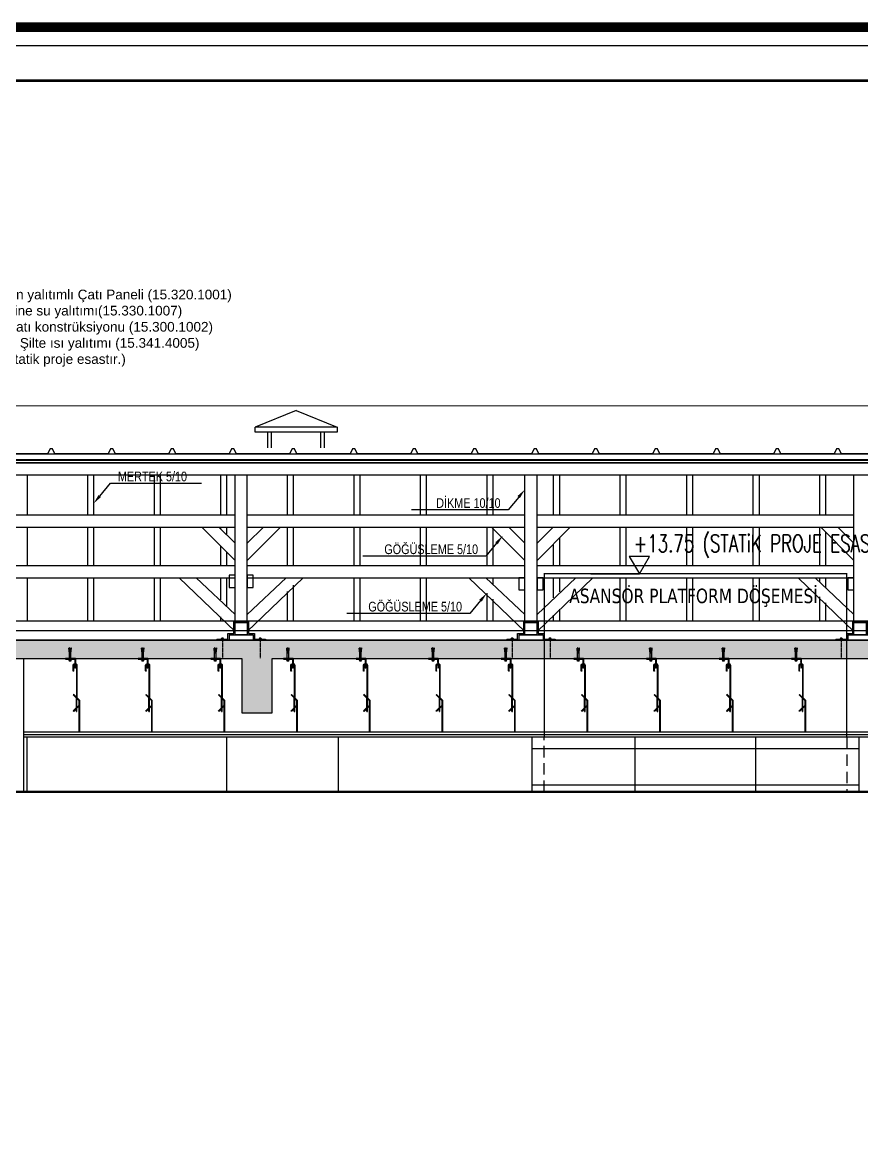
# Model space of a CAD drawing. Header units: inches. Extents: x 21 to 32698, y 13 to 3712.
# Drawn here: x 22314 to 23007, y 2782 to 3711 of the extents above; entities that cross this region are included whole.
import ezdxf
from ezdxf import colors
from ezdxf.entities.mleader import LeaderData, LeaderLine
from ezdxf.math import Vec2, Vec3

# ---------------------------------------------------------------- set-up
doc = ezdxf.new("R2010")
doc.units = ezdxf.units.IN
doc.header["$MEASUREMENT"] = 0
for name, pattern in [('Centre', [3.175, 0.635, -0.47625, 1.5875, -0.47625]), ('CIZGI', [0.4, 0.25, -0.15]), ('DOT', [6.35, 0, -6.35]), ('HIDDEN', [9.525, 6.35, -3.175]), ('IMPORT-HIDDEN2', [47.625, 31.75, -15.875])]:
    doc.linetypes.add(name, pattern=pattern)
for name, color, linetype, lineweight in [('Z_MİM_$AUDIT_BAD_LAYER1', 8, 'Continuous', 25), ('Z_MİM_-KM-CEILING', 8, 'Continuous', 25), ('Z_MİM_-KM-DETL-TEXT', 8, 'Continuous', 25), ('Z_MİM_-KM-FLOR-LEVL-1', 8, 'Continuous', 25), ('Z_MİM_-KM-FLOR-LEVL-2', 8, 'Centre', 25), ('Z_MİM_-KM-Gor-05', 8, 'Continuous', 25), ('Z_MİM_-KM-Gor-09', 8, 'Continuous', 25), ('Z_MİM_-KM-Gor-15', 8, 'Continuous', 25), ('Z_MİM_-KM-Gor-30', 8, 'Continuous', 25), ('Z_MİM_-KM-IRON-05', 8, 'Continuous', 25), ('Z_MİM_-KM-IRON-09', 8, 'Continuous', 25), ('Z_MİM_-KM-IZO-THERMAL', 8, 'Continuous', 25), ('Z_MİM_-KM-IZO-THERMAL-GLASSWOOL', 8, 'BATTING', 25), ('Z_MİM_-KM-IZO-WATER', 8, 'HIDDEN', 25), ('Z_MİM_-KM-OSB', 8, 'Continuous', 25), ('Z_MİM_-KM-Pafta', 8, 'Continuous', 25), ('Z_MİM_-KM-PATTERN-STRC', 8, 'Continuous', 25), ('Z_MİM_-KM-RAY-1', 8, 'IMPORT-HIDDEN2', 25), ('Z_MİM_-KM-ROOF-15', 8, 'Continuous', 25), ('Z_MİM_-KM-ROOF-AŞIK', 8, 'Continuous', 25), ('Z_MİM_-KM-ROOF-DİKME', 8, 'Continuous', 25), ('Z_MİM_-KM-ROOF-GÖĞÜSLEME', 8, 'Continuous', 25), ('Z_MİM_-KM-ROOF-MAHYA AŞIĞI', 8, 'Continuous', 25), ('Z_MİM_-KM-ROOF-MERTEK', 8, 'Continuous', 25), ('Z_MİM_-KM-ROOF-RAY', 8, 'DOT', 25), ('Z_MİM_-KM-STRC-CONCRETE', 8, 'Continuous', 25), ('Z_MİM_-KM-TEXT', 8, 'Continuous', 25), ('Z_MİM_-KM-WALL', 8, 'Continuous', 25), ('Z_MİM_-KM-WALL-IZO-WATER', 8, 'HIDDEN', 25), ('Z_MİM_-KM-WALL-PLASTER', 8, 'Continuous', 25), ('Z_MİM_-KM-WOOD-15', 8, 'Continuous', 25), ('Z_MİM_00', 8, 'Continuous', 25), ('Z_MİM_40-40-kt-kst', 8, 'Continuous', 25), ('Z_MİM__BM_Pafta', 8, 'Continuous', 25), ('Z_MİM_GOR', 8, 'Continuous', 25), ('Z_MİM_TARAMA', 8, 'Continuous', 25)]:
    doc.layers.add(name, color=color, linetype=linetype, lineweight=lineweight)
doc.styles.add('Arial Narrow', font='ARIALN.TTF', dxfattribs={"height": 8})
doc.styles.add('mahal', font='tahoma.ttf')
doc.styles.add('mahal listesi', font='micross.ttf', dxfattribs={"width": 0.8, "height": 20})
doc.styles.add('STYLE1', font='arial.ttf', dxfattribs={"height": 1})
doc.styles.add('TEXT 1 romans', font='romans.shx', dxfattribs={"width": 0.7})
doc.linetypes.add('BATTING', pattern='A,0.00254,-2.54,[134,ltypeshp.shx,S=2.54,R=0,X=-2.54,Y=0],-5.08,[134,ltypeshp.shx,S=2.54,R=180,X=2.54,Y=0],-2.54', length=10.16254)

# ---------------------------------------------------------------- blocks, each defined once
blk = doc.blocks.new('*U10')
at = {"layer": 'Z_MİM_-KM-Pafta', "ltscale": 0.5, "const_width": 8}
blk.add_lwpolyline([(15, 3690), (6335, 3690), (6335, 0), (15, 0)], close=True, dxfattribs=at)
at = {"layer": 'Z_MİM_-KM-Pafta', "ltscale": 0.5}
blk.add_lwpolyline([(203.73, 3675), (6265, 3675, -0.414214), (6320, 3620), (6320, 70, -0.414214), (6265, 15), (85, 15, -0.414214), (30, 70), (30, 3499.6)], format="xyb", dxfattribs=at)
at = {"color": 7, "style": 'STYLE1'}
blk.add_attdef('00', (6133.03, 90.15), '', height=80.47, dxfattribs=at)
at = {"layer": 'Z_MİM_-KM-Pafta', "color": 7, "style": 'STYLE1'}
for tag, p, height in [('PAFTA_ADI', (5775.83, 251.03), 33), ('REVIZYON', (5855.91, 178.55), 12.87), ('OLCEK', (5855.91, 76.03), 12.87)]:
    blk.add_attdef(tag, p, '', height=height, dxfattribs=at)
blk = doc.blocks.new('*U11')
at = {"layer": 'Z_MİM_$AUDIT_BAD_LAYER1', "linetype": 'Continuous', "ltscale": 6}
h = blk.add_hatch(dxfattribs=at)
h.set_pattern_fill('ANSI32', color=256, scale=0.04, angle=90, style=0)
h.set_pattern_definition([(135, (-712958.51896, 773143.01754), (-0.26940768363, -0.26940768363), []), (135, (-712958.51896, 773143.19715), (-0.26940768363, -0.26940768363), [])])
h.paths.add_polyline_path([(3.37, -28.5), (3.87, -28.5), (3.87, -25.7), (11.37, -25.7), (11.37, -25.2), (3.37, -25.2)])
h.paths.add_polyline_path([(3.87, -30.4), (3.37, -30.4), (3.37, -33.2), (3.87, -33.2)])
at = {"layer": 'Z_MİM_40-40-kt-kst', "ltscale": 2}
for p, q in [((3.37, -25.2), (3.37, -29.12)), ((3.37, -25.2), (11.37, -25.2)), ((3.87, -25.7, 0), (3.87, -29.12, 0)), ((11.37, -25.7), (3.87, -25.7, 0)), ((11.37, -25.2), (11.37, -25.7)), ((3.37, -28.5), (3.87, -28.5, 0))]:
    blk.add_line(p, q, dxfattribs=at)
at = {"layer": 'Z_MİM_GOR', "ltscale": 50}
for p, q in [((2, -30.83, 0), (2, -57.6, 0)), ((2.5, -30.83, 0), (2.5, -57.1, 0)), ((3.37, -29.83), (3.37, -33.2)), ((3.37, -30.4), (3.87, -30.4, 0)), ((3.37, -33.2), (3.87, -33.2, 0)), ((3.87, -29.83, 0), (3.87, -33.2, 0)), ((4.75, -35.43, 0), (4.75, -30.83, 0)), ((4.95, -35.63, 0), (5.05, -35.63, 0)), ((5.25, -35.43, 0), (5.25, -30.83, 0)), ((-0.25, -59.85, 0), (4.75, -54.85, 0)), ((0.25, -60.06, 0), (5.1, -55.21, 0)), ((4.75, -54.85, 0), (5.1, -55.21, 0)), ((-0.25, -86.2, 0), (-0.25, -59.85, 0)), ((0.25, -86.2, 0), (0.25, -60.06, 0)), ((0.25, -63.74, 0), (5.1, -68.59, 0)), ((0.25, -64.44, 0), (4.75, -68.94, 0)), ((2, -65.49, 0), (2, -58.31, 0)), ((2.5, -65.99, 0), (2.5, -57.81, 0)), ((2, -68.94, 0), (2, -66.19, 0)), ((2.5, -68.94, 0), (2, -68.94, 0)), ((2.5, -68.94, 0), (2.5, -66.69, 0)), ((4.75, -68.94, 0), (5.1, -68.59, 0))]:
    blk.add_line(p, q, dxfattribs=at)
for centre, radius, start, end in [((3.62, -30.83, 0), 1.62, 82.24097, 180), ((3.63, -30.83, 0), 1.13, 77.60639, 179.86574), ((3.62, -30.83, 0), 1.62, 0, 82.24097), ((3.62, -30.83, 0), 1.12, 0, 78.74817), ((4.95, -35.43, 0), 0.2, 180, 270), ((5.05, -35.43, 0), 0.2, 270, 0)]:
    blk.add_arc(centre, radius, start, end, dxfattribs=at)
at = {"layer": 'Z_MİM_TARAMA'}
for p, q in [((7.22, -16.51), (6.55, -16.58)), ((7.02, -20.74), (6.55, -16.58)), ((7.2, -18.3), (8.06, -18.23)), ((7.38, -17.95), (7.22, -16.51)), ((7.22, -18.09), (7.99, -18.04)), ((7.34, -18.49), (7.97, -18.44)), ((7.37, -17.88), (7.88, -17.85)), ((7.6, -19.94), (7.44, -18.52)), ((7.64, -19.94), (7.8, -18.52)), ((7.87, -17.95), (8.03, -16.51)), ((8.03, -16.51), (8.69, -16.58)), ((8.22, -20.74), (8.69, -16.58)), ((6.62, -26.5), (6.62, -25.7)), ((6.62, -25.7), (8.62, -25.7)), ((6.62, -26.5), (8.62, -26.5)), ((6.86, -26.5), (6.86, -25.7)), ((6.95, -26.62), (8.37, -26.52)), ((6.95, -26.82), (8.37, -26.72)), ((6.95, -27.02), (8.37, -26.92)), ((6.95, -27.22), (8.37, -27.12)), ((6.95, -27.42), (8.37, -27.32)), ((7.02, -25.7), (7.02, -20.74)), ((7.02, -27.47), (7.02, -26.5)), ((7.02, -27.47), (8.22, -27.47)), ((7.22, -20.3), (8.01, -20.25)), ((7.26, -20.5), (8.01, -20.45)), ((7.3, -20.1), (7.9, -20.05)), ((7.43, -20.69), (7.87, -20.66)), ((7.46, -18.68), (7.79, -18.65)), ((7.48, -18.87), (7.77, -18.85)), ((7.51, -19.07), (7.74, -19.06)), ((7.53, -19.27), (7.72, -19.26)), ((7.55, -19.47), (7.7, -19.46)), ((7.57, -19.67), (7.67, -19.66)), ((7.59, -19.87), (7.65, -19.86)), ((7.62, -26.5), (7.62, -25.7)), ((8.22, -25.7), (8.22, -20.74)), ((8.22, -27.47), (8.22, -26.5)), ((8.38, -26.5), (8.38, -25.7)), ((8.62, -26.5), (8.62, -25.7))]:
    blk.add_line(p, q, dxfattribs=at)
for centre, radius, start, end in [((7.49, -18.23), 0.3, 111.73309, 261.13394), ((7.76, -18.23), 0.3, 278.86606, 68.26691), ((7.62, -20.34), 0.4, 92.80664, 87.19336)]:
    blk.add_arc(centre, radius, start, end, dxfattribs=at)
blk = doc.blocks.new('*U15')
blk.add_lwpolyline([(-70.53, 0), (-30.53, 0), (-22.22, 14.4), (-38.85, 14.4), (-30.53, 0)])
at = {"color": 7, "style": 'TEXT 1 romans', "width": 0.7}
blk.add_attdef('+0.00', (-35.2, 17.9), '', height=14.4, dxfattribs=at)
blk = doc.blocks.new('DWEW')
at = {"layer": 'Z_MİM_-KM-IRON-09'}
for p, q in [((5884.37, -1773.09), (5893.37, -1773.09)), ((5884.37, -1773.09), (5884.37, -1774.09)), ((5887.86, -1772.76), (5889.87, -1772.76)), ((5887.86, -1772.76), (5887.86, -1773.09)), ((5889.87, -1772.76), (5889.87, -1773.09)), ((5915.37, -1773.09), (5924.37, -1773.09)), ((5919.12, -1772.76), (5921.13, -1772.76)), ((5919.12, -1772.76), (5919.12, -1773.09)), ((5921.13, -1772.76), (5921.13, -1773.09)), ((5924.37, -1773.09), (5924.37, -1774.09))]:
    blk.add_line(p, q, dxfattribs=at)
at = {"layer": 'Z_MİM_-KM-IRON-09', "linetype": 'CIZGI'}
for p, q in [((5888.87, -1773.09), (5888.87, -1789.09)), ((5920.12, -1773.09), (5920.12, -1789.09))]:
    blk.add_line(p, q, dxfattribs=at)
at = {"layer": 'Z_MİM_-KM-IRON-09'}
blk.add_lwpolyline([(5893.37, -1773.09), (5893.37, -1768.46), (5898.37, -1768.46), (5898.37, -1758.46), (5910.37, -1758.46), (5910.37, -1768.46), (5915.37, -1768.46), (5915.37, -1773.09)], dxfattribs=at)
for centre in [(5888.87, -1773.43), (5920.12, -1773.43)]:
    blk.add_arc(centre, 1.21, 33.59702, 146.40298, dxfattribs=at)
blk = doc.blocks.new('sdewe')
at = {"layer": 'Z_MİM_-KM-ROOF-AŞIK'}
blk.add_lwpolyline([(111607.99, -7528.56), (111617.99, -7528.56), (111617.99, -7518.56), (111607.99, -7518.56)], close=True, dxfattribs=at)
at = {"layer": 'Z_MİM_-KM-ROOF-MERTEK'}
for p, q in [((111622.99, -7528.56), (111602.99, -7528.56)), ((111602.99, -7528.56), (111602.99, -7533.19)), ((111622.99, -7528.56), (111622.99, -7533.19))]:
    blk.add_line(p, q, dxfattribs=at)
at = {"layer": 'Z_MİM_-KM-IRON-09', "xscale": -1}
blk.add_blockref('DWEW', (117517.36, -5759.1), dxfattribs=at)
blk = doc.blocks.new('EĞİMLİ ÇATI')
at = {"layer": 'Z_MİM_-KM-TEXT'}
blk.add_line((0, -164.9), (0, 0), dxfattribs=at)
at = {"layer": 'Z_MİM_-KM-TEXT', "color": 7, "char_height": 20, "attachment_point": 1, "style": 'mahal listesi'}
for s, insert, width in [('\\A1;{\\W1;EĞİMLİ ÇATI}', (-119.4, 0, 0), 112.666), ('\\A1;\\pxi-2,l3,t4;{\\W1;-^I50 mm Poliüretan yalıtımlı Çatı Paneli (\\A0;15.320.1001\\A1;)\\P-^IAhşap Çatı üzerine su yalıtımı(15.330.1007)\\P-^IAhşap oturtma çatı\\A0; konstrüksiyonu (15.300.1002)\\P-^I16 cm Camyünü Şilte ısı yalıtımı (15.341.4005)\\P-^IB.A. Döşeme (Statik proje esastır.)}', (0, 0), 1262.028)]:
    blk.add_mtext(s, dxfattribs=dict(at, insert=insert, width=width))
blk = doc.blocks.new('*U35')
at = {"layer": 'Z_MİM_-KM-DETL-TEXT', "color": 7}
ml = blk.add_multileader_mtext('Standard', dxfattribs=at)
ml.set_content('\\A1;{\\fMicrosoft Sans Serif|b0|i0|c162|p34;\\W0.8;MERTEK 5/10}', color=7, style='Arial Narrow')
ml.set_leader_properties()
ml.build(insert=Vec2(0, 0))
ml.multileader.update_dxf_attribs({"text_left_attachment_type": 6, "text_right_attachment_type": 6, "dogleg_length": 5, "arrow_head_size": 8})
ctx = ml.context
ctx.base_point, ctx.char_height, ctx.arrow_head_size, ctx.landing_gap_size, ctx.plane_origin = Vec3(19.23, 16.72), 8, 8, 2.11, Vec3(165.67, -32.45)
ctx.left_attachment, ctx.right_attachment, ctx.text_align_type = 6, 6, 2
notes = []
notes.append((ctx, [(0, (1, 1, 0), (13.95, 16.72), (1, 0), 5.28, [(0, [(0, 0)], 0, [])])]))
ctx.mtext.insert, ctx.mtext.width, ctx.mtext.alignment, ctx.mtext.line_spacing_factor, ctx.mtext.flow_direction = Vec3(77.25, 26.32), 112.0517, 3, 2, 5
for ctx, leaders in notes:
    for number, flags, end, landing, length, lines in leaders:
        leader = LeaderData()
        leader.index, (leader.has_last_leader_line, leader.has_dogleg_vector, leader.attachment_direction) = number, flags
        leader.last_leader_point, leader.dogleg_vector, leader.dogleg_length = Vec3(end), Vec3(landing), length
        for number, points, colour, breaks in lines:
            line = LeaderLine()
            line.index, line.vertices, line.color, line.breaks = number, Vec3.list(points), colors.encode_raw_color(colour), breaks
            leader.lines.append(line)
        ctx.leaders.append(leader)
blk = doc.blocks.new('*U37')
at = {"layer": 'Z_MİM_-KM-DETL-TEXT', "color": 7}
ml = blk.add_multileader_mtext('Standard', dxfattribs=at)
ml.set_content('\\A1;{\\fMicrosoft Sans Serif|b0|i0|c162|p34;\\W0.8;GÖĞÜSLEME 5/10}', color=7, style='Arial Narrow')
ml.set_leader_properties()
ml.build(insert=Vec2(0, 0))
ml.multileader.update_dxf_attribs({"text_left_attachment_type": 6, "text_right_attachment_type": 6, "dogleg_length": 5, "arrow_head_size": 8})
ctx = ml.context
ctx.base_point, ctx.char_height, ctx.arrow_head_size, ctx.landing_gap_size, ctx.plane_origin = Vec3(-100.04, -16.72), 8, 8, 2.11, Vec3(-165.67, 32.45)
ctx.left_attachment, ctx.right_attachment = 6, 6
notes = []
notes.append((ctx, [(0, (1, 1, 0), (-13.95, -16.72), (-1, 0), 5.28, [(0, [(0, 0)], 0, [])])]))
ctx.mtext.insert, ctx.mtext.width, ctx.mtext.line_spacing_factor, ctx.mtext.flow_direction = Vec3(-97.92, -7.12), 112.0517, 2, 5
for ctx, leaders in notes:
    for number, flags, end, landing, length, lines in leaders:
        leader = LeaderData()
        leader.index, (leader.has_last_leader_line, leader.has_dogleg_vector, leader.attachment_direction) = number, flags
        leader.last_leader_point, leader.dogleg_vector, leader.dogleg_length = Vec3(end), Vec3(landing), length
        for number, points, colour, breaks in lines:
            line = LeaderLine()
            line.index, line.vertices, line.color, line.breaks = number, Vec3.list(points), colors.encode_raw_color(colour), breaks
            leader.lines.append(line)
        ctx.leaders.append(leader)
blk = doc.blocks.new('*U39')
at = {"layer": 'Z_MİM_-KM-DETL-TEXT', "color": 7}
ml = blk.add_multileader_mtext('Standard', dxfattribs=at)
ml.set_content('\\A1;{\\fMicrosoft Sans Serif|b0|i0|c162|p34;\\W0.8;DİKME 10/10}', color=7, style='Arial Narrow')
ml.set_leader_properties()
ml.build(insert=Vec2(0, 0))
ml.multileader.update_dxf_attribs({"text_left_attachment_type": 6, "text_right_attachment_type": 6, "dogleg_length": 5, "arrow_head_size": 8})
ctx = ml.context
ctx.base_point, ctx.char_height, ctx.arrow_head_size, ctx.landing_gap_size, ctx.plane_origin = Vec3(-75.4, -16.72), 8, 8, 2.11, Vec3(-165.67, 32.45)
ctx.left_attachment, ctx.right_attachment = 6, 6
notes = []
notes.append((ctx, [(0, (1, 1, 0), (-13.95, -16.72), (-1, 0), 5.28, [(0, [(0, 0)], 0, [])])]))
ctx.mtext.insert, ctx.mtext.width, ctx.mtext.line_spacing_factor, ctx.mtext.flow_direction = Vec3(-73.28, -7.12), 112.0517, 2, 5
for ctx, leaders in notes:
    for number, flags, end, landing, length, lines in leaders:
        leader = LeaderData()
        leader.index, (leader.has_last_leader_line, leader.has_dogleg_vector, leader.attachment_direction) = number, flags
        leader.last_leader_point, leader.dogleg_vector, leader.dogleg_length = Vec3(end), Vec3(landing), length
        for number, points, colour, breaks in lines:
            line = LeaderLine()
            line.index, line.vertices, line.color, line.breaks = number, Vec3.list(points), colors.encode_raw_color(colour), breaks
            leader.lines.append(line)
        ctx.leaders.append(leader)
blk = doc.blocks.new('-KM_Çatı B Kesiti1')
blk.add_line((0, 0), (3930, 0))
at = {"layer": 'Z_MİM_-KM-Gor-05'}
for p, q in [((1689.96, 190.01, 0), (1655.96, 176.26, 0)), ((1689.96, 190.01, 0), (1723.96, 176.26, 0)), ((1723.96, 176.26, 0), (1655.96, 176.26, 0)), ((1655.96, 172, 0), (1655.96, 176.26, 0)), ((1723.96, 172, 0), (1655.96, 172, 0)), ((1666.61, 159, 0), (1666.61, 172, 0)), ((1669.61, 159, 0), (1669.61, 172, 0)), ((1710.31, 159, 0), (1710.31, 172, 0)), ((1713.31, 159, 0), (1713.31, 172, 0)), ((1723.96, 176.26, 0), (1723.96, 172, 0)), ((1467.5, 136.76), (1467.5, 103.6)), ((1517.5, 136.76), (1517.5, 103.6)), ((1522.5, 136.76), (1522.5, 103.6)), ((1572.5, 136.76), (1572.5, 103.6)), ((1577.5, 136.76), (1577.5, 103.6)), ((1627.5, 136.76), (1627.5, 103.6)), ((1632.5, 136.76), (1632.5, 103.6)), ((1682.5, 136.76), (1682.5, 103.6)), ((1687.5, 136.76), (1687.5, 103.6)), ((1737.5, 136.76), (1737.5, 103.6)), ((1742.5, 136.76), (1742.5, 103.6)), ((1792.5, 136.76), (1792.5, 103.6)), ((1797.5, 136.76), (1797.5, 103.6)), ((1847.5, 136.76), (1847.5, 103.6)), ((1852.5, 136.76), (1852.5, 103.6)), ((1902.5, 136.76), (1902.5, 103.6)), ((1907.5, 136.76), (1907.5, 103.6)), ((1957.5, 136.76), (1957.5, 103.6)), ((1962.5, 136.76), (1962.5, 103.6)), ((2012.5, 136.76), (2012.5, 103.6)), ((2017.5, 136.76), (2017.5, 103.6)), ((2067.5, 136.76), (2067.5, 103.6)), ((2072.5, 136.76), (2072.5, 103.6)), ((2122.5, 136.76), (2122.5, 103.6)), ((2127.5, 136.76), (2127.5, 103.6)), ((1467.5, 93.6), (1467.5, 61.76)), ((1517.5, 93.6), (1517.5, 61.76)), ((1522.5, 93.6), (1522.5, 61.76)), ((1572.5, 93.6), (1572.5, 61.76)), ((1577.5, 93.6), (1577.5, 61.76)), ((1627.5, 93.6), (1627.5, 92.24)), ((1632.5, 93.6), (1632.5, 87.22)), ((1682.5, 93.6), (1682.5, 61.76)), ((1687.5, 93.6), (1687.5, 61.76)), ((1737.5, 93.6), (1737.5, 61.76)), ((1742.5, 93.6), (1742.5, 61.76)), ((1792.5, 93.6), (1792.5, 61.76)), ((1797.5, 93.6), (1797.5, 61.76)), ((1847.5, 93.6), (1847.5, 61.76)), ((1957.5, 93.6), (1957.5, 61.76)), ((1962.5, 93.6), (1962.5, 61.76)), ((2012.5, 93.6), (2012.5, 61.76)), ((2017.5, 93.6), (2017.5, 61.76)), ((2067.5, 93.6), (2067.5, 61.76)), ((2072.5, 93.6), (2072.5, 61.76)), ((2122.5, 93.6), (2122.5, 61.76)), ((1852.5, 92.63), (1852.5, 61.76)), ((1907.5, 84.58), (1907.5, 61.76)), ((2127.5, 89.61), (2127.5, 61.76)), ((1627.5, 78.06), (1627.5, 61.76)), ((1902.5, 79.56), (1902.5, 61.76)), ((1632.5, 73.04), (1632.5, 61.76)), ((1467.5, 51.76), (1467.5, 16)), ((1517.5, 51.76), (1517.5, 16)), ((1522.5, 51.76), (1522.5, 16)), ((1572.5, 51.76), (1572.5, 16)), ((1577.5, 51.76), (1577.5, 16)), ((1627.5, 51.76), (1627.5, 33.52)), ((1632.5, 51.76), (1632.5, 28.5)), ((1737.5, 51.76), (1737.5, 16)), ((1742.5, 51.76), (1742.5, 16)), ((1792.5, 51.76), (1792.5, 16)), ((1797.5, 51.76), (1797.5, 16)), ((1847.5, 51.76), (1847.5, 51.11)), ((1852.5, 51.76), (1852.5, 46.09)), ((1902.5, 51.76), (1902.5, 35.01)), ((1907.5, 51.76), (1907.5, 40.03)), ((1957.5, 51.76), (1957.5, 16)), ((1962.5, 51.76), (1962.5, 16)), ((2012.5, 51.76), (2012.5, 16)), ((2017.5, 51.76), (2017.5, 16)), ((2067.5, 51.76), (2067.5, 16)), ((2072.5, 51.76), (2072.5, 16)), ((2122.5, 51.76), (2122.5, 48.09)), ((2127.5, 51.76), (2127.5, 43.07)), ((1682.5, 40.43), (1682.5, 16)), ((1687.5, 45.45), (1687.5, 16)), ((1847.5, 38.93), (1847.5, 16)), ((1852.5, 33.91), (1852.5, 16)), ((2122.5, 35.92), (2122.5, 16)), ((2127.5, 30.9), (2127.5, 16)), ((1627.5, 19.35), (1627.5, 16)), ((1902.5, 20.84), (1902.5, 16)), ((1907.5, 25.86), (1907.5, 16))]:
    blk.add_line(p, q, dxfattribs=at)
at = {"layer": 'Z_MİM_-KM-Gor-09'}
for p, q in [((1409.5, 103.6), (1639.5, 103.6)), ((1649.5, 103.6), (1879.01, 103.6)), ((1889.01, 103.6), (2151, 103.6)), ((1409.5, 93.6), (1639.5, 93.6)), ((1649.5, 93.6), (1879.01, 93.6)), ((1889.01, 93.6), (2151, 93.6)), ((1409.5, 61.76), (1639.5, 61.76)), ((1649.5, 61.76), (1879.01, 61.76)), ((1889.01, 61.76), (2151, 61.76)), ((1409.5, 51.76), (1639.5, 51.76)), ((1649.5, 51.76), (1879.01, 51.76)), ((1889.01, 51.76), (2151, 51.76))]:
    blk.add_line(p, q, dxfattribs=at)
at = {"layer": 'Z_MİM_-KM-IZO-THERMAL', "ltscale": 1.5}
blk.add_line((53.2, 16), (3877.2, 16), dxfattribs=at)
at = {"layer": 'Z_MİM_-KM-IZO-THERMAL-GLASSWOOL', "ltscale": 0.7}
blk.add_line((53.2, 8), (3877.2, 8), dxfattribs=at)
at = {"layer": 'Z_MİM_-KM-IZO-WATER', "linetype": 'ByBlock'}
for points in [[(3859.8, 35.21), (3849.94, 37.18), (3846.19, 37.26), (3286.67, 149.16), (934.61, 149.16), (733.21, 109.1), (442.22, 109.1), (83.8, 37.47), (80.86, 37.34), (71, 35.37)], [(3859.74, 34.91), (3849.9, 36.87), (3846.16, 36.95), (3286.64, 148.86), (934.64, 148.86), (733.24, 108.79), (442.25, 108.79), (83.84, 37.17), (80.9, 37.03), (71.06, 35.07)], [(3859.68, 34.61), (3849.87, 36.57), (3846.13, 36.65), (3286.61, 148.56), (934.67, 148.56), (733.27, 108.49), (442.28, 108.49), (83.88, 36.86), (80.93, 36.73), (71.12, 34.77)]]:
    blk.add_lwpolyline(points, dxfattribs=at)
at = {"layer": 'Z_MİM_-KM-OSB'}
blk.add_lwpolyline([(934.67, 148.56), (733.27, 108.49), (442.28, 108.49), (62.73, 32.58), (63.09, 30.81), (442.46, 106.69), (733.45, 106.69), (934.85, 146.76), (3286.43, 146.76), (3866.69, 30.7), (3867.05, 32.47), (3286.61, 148.56)], close=True, dxfattribs=at)
at = {"layer": 'Z_MİM_-KM-ROOF-15'}
for points in [[(1484.55, 154.16), (1440.55, 154.16), (1438.55, 158.16), (1436.55, 158.16), (1434.55, 154.16)], [(1534.55, 154.16), (1490.55, 154.16), (1488.55, 158.16), (1486.55, 158.16), (1484.55, 154.16)], [(1584.55, 154.16), (1540.55, 154.16), (1538.55, 158.16), (1536.55, 158.16), (1534.55, 154.16)], [(1634.55, 154.16), (1590.55, 154.16), (1588.55, 158.16), (1586.55, 158.16), (1584.55, 154.16)], [(1684.55, 154.16), (1640.55, 154.16), (1638.55, 158.16), (1636.55, 158.16), (1634.55, 154.16)], [(1734.55, 154.16), (1690.55, 154.16), (1688.55, 158.16), (1686.55, 158.16), (1684.55, 154.16)], [(1784.55, 154.16), (1740.55, 154.16), (1738.55, 158.16), (1736.55, 158.16), (1734.55, 154.16)], [(1834.55, 154.16), (1790.55, 154.16), (1788.55, 158.16), (1786.55, 158.16), (1784.55, 154.16)], [(1884.55, 154.16), (1840.55, 154.16), (1838.55, 158.16), (1836.55, 158.16), (1834.55, 154.16)], [(1934.55, 154.16), (1890.55, 154.16), (1888.55, 158.16), (1886.55, 158.16), (1884.55, 154.16)], [(1984.55, 154.16), (1940.55, 154.16), (1938.55, 158.16), (1936.55, 158.16), (1934.55, 154.16)], [(2034.55, 154.16), (1990.55, 154.16), (1988.55, 158.16), (1986.55, 158.16), (1984.55, 154.16)], [(2084.55, 154.16), (2040.55, 154.16), (2038.55, 158.16), (2036.55, 158.16), (2034.55, 154.16)], [(2134.55, 154.16), (2090.55, 154.16), (2088.55, 158.16), (2086.55, 158.16), (2084.55, 154.16)], [(2184.55, 154.16), (2140.55, 154.16), (2138.55, 158.16), (2136.55, 158.16), (2134.55, 154.16)]]:
    blk.add_lwpolyline(points, dxfattribs=at)
at = {"layer": 'Z_MİM_-KM-ROOF-15', "linetype": 'ByBlock'}
blk.add_lwpolyline([(57.81, 32.74), (56.84, 37.64), (441.73, 114.1), (732.72, 114.1), (934.12, 154.16), (3287.16, 154.16), (3873.54, 37.56), (3872.56, 32.66), (3286.67, 149.16), (934.61, 149.16), (733.21, 109.1), (442.22, 109.1)], close=True, dxfattribs=at)
at = {"layer": 'Z_MİM_-KM-ROOF-DİKME'}
for p, q in [((1639.5, 14.63), (1639.5, 136.76)), ((1649.5, 14.63), (1649.5, 136.76)), ((1879.01, 14.63), (1879.01, 136.76)), ((1889.01, 14.63), (1889.01, 136.76)), ((2151, 14.63), (2151, 136.76))]:
    blk.add_line(p, q, dxfattribs=at)
at = {"layer": 'Z_MİM_-KM-ROOF-GÖĞÜSLEME'}
for p, q in [((1612.03, 93.6), (1639.5, 66.01)), ((1626.14, 93.6), (1639.5, 80.18)), ((1676.97, 93.6), (1649.51, 66.01)), ((1662.86, 93.6), (1649.51, 80.18)), ((1851.53, 93.6), (1879, 66.01)), ((1865.65, 93.6), (1879, 80.18)), ((1916.48, 93.6), (1889.01, 66.01)), ((1902.37, 93.6), (1889.01, 80.18)), ((2123.53, 93.6), (2151, 66.01)), ((2137.64, 93.6), (2151, 80.18)), ((1593.23, 51.76, 0), (1639.5, 7.29, 0)), ((1607.34, 51.76, 0), (1639.5, 21.47, 0)), ((1695.77, 51.76, 0), (1649.51, 7.29, 0)), ((1681.66, 51.76, 0), (1649.51, 21.47, 0)), ((1832.74, 51.76, 0), (1879, 7.29, 0)), ((1846.85, 51.76, 0), (1879, 21.47, 0)), ((1935.28, 51.76, 0), (1889.01, 7.29, 0)), ((1921.16, 51.76, 0), (1889.01, 21.47, 0)), ((2104.73, 51.76, 0), (2151, 7.29, 0)), ((2118.84, 51.76, 0), (2151, 21.47, 0))]:
    blk.add_line(p, q, dxfattribs=at)
at = {"layer": 'Z_MİM_-KM-ROOF-MAHYA AŞIĞI'}
blk.add_lwpolyline([(3867.2, 20.4), (3866.69, 30.7), (3286.43, 146.76), (934.85, 146.76), (733.45, 106.69), (442.46, 106.69), (62.8, 30.76), (62.8, 20.56), (443.45, 96.69), (733.45, 96.69), (934.85, 136.76), (3285.44, 136.76)], close=True, dxfattribs=at)
at = {"layer": 'Z_MİM_-KM-ROOF-RAY', "const_width": 1}
blk.add_lwpolyline([(442.46, 108.69), (542.5, 128.7), (834.39, 128.7), (1159.54, 193.73), (3060.47, 193.73), (3284.6, 148.9)], dxfattribs=at)
at = {"layer": 'Z_MİM_-KM-WALL-IZO-WATER', "ltscale": 0.8, "const_width": 0.3}
blk.add_lwpolyline([(3859.77, 35.06), (3849.92, 37.02), (3846.18, 37.11), (3286.65, 149.01), (934.63, 149.01), (733.23, 108.95), (442.24, 108.95), (83.82, 37.32), (80.88, 37.18), (71.03, 35.22)], dxfattribs=at)
at = {"layer": 'Z_MİM_-KM-WALL-IZO-WATER', "const_width": 0.3}
blk.add_lwpolyline([(3859.71, 34.76), (3849.89, 36.72), (3846.14, 36.8), (3286.62, 148.71), (934.66, 148.71), (733.26, 108.64), (442.27, 108.64), (83.86, 37.01), (80.92, 36.88), (71.09, 34.92)], dxfattribs=at)
at = {"layer": 'Z_MİM_-KM-WOOD-15'}
for points in [[(1639.5, 53.76), (1634.5, 53.76), (1634.5, 43.76), (1639.5, 43.76)], [(1654.5, 53.76), (1649.5, 53.76), (1649.5, 43.76), (1654.5, 43.76)], [(1879, 51.76), (1874, 51.76), (1874, 41.76), (1879, 41.76)], [(1894.01, 51.76), (1889.01, 51.76), (1889.01, 41.76), (1894.01, 41.76)], [(2151, 51.76), (2146, 51.76), (2146, 41.76), (2151, 41.76)]]:
    blk.add_lwpolyline(points, close=True, dxfattribs=at)
for name, p in [('*U35', (1522.5, 113.08)), ('*U39', (1879.01, 124.55)), ('*U37', (1860.72, 86.38)), ('*U37', (1847.47, 38.96, 0))]:
    blk.add_blockref(name, p)
at = {"layer": 'Z_MİM_-KM-ROOF-AŞIK', "xscale": -1}
for p in [(113257.49, 7533.19), (113496.99, 7533.19), (113768.99, 7533.19)]:
    blk.add_blockref('sdewe', p, dxfattribs=at)
at = {"layer": 'Z_MİM_-KM-TEXT', "xscale": 0.4, "yscale": 0.4, "zscale": 0.4}
blk.add_blockref('EĞİMLİ ÇATI', (1345.11, 289.76, 0), dxfattribs=at)

msp = doc.modelspace()

# ---------------------------------------------------------------- hatches: boundary and pattern name
at = {"layer": 'Z_MİM_-KM-PATTERN-STRC'}
msp.add_hatch(color=256, dxfattribs=at).paths.add_polyline_path([(20919.84, 3200.52), (20859.84, 3200.52), (20859.84, 3185.52), (20919.84, 3185.52), (20919.84, 3140.52), (20949.84, 3140.52), (20949.84, 3185.52), (21209.84, 3185.52), (21209.84, 3140.52), (21234.84, 3140.52), (21234.84, 3185.52), (21849.84, 3185.52), (21849.84, 3140.52), (21874.84, 3140.52), (21874.84, 3185.52), (22494.84, 3185.52), (22494.84, 3140.52), (22519.84, 3140.52), (22519.84, 3185.52), (23219.84, 3185.52), (23219.84, 3140.52), (23244.84, 3140.52), (23244.84, 3185.52), (23899.84, 3185.52), (23899.84, 3140.52), (23924.84, 3140.52), (23924.84, 3185.52), (24679.84, 3185.52), (24679.84, 3140.52), (24709.84, 3140.52), (24709.84, 3185.52), (24769.84, 3185.52), (24769.84, 3200.52), (24709.84, 3200.52)])

# ---------------------------------------------------------------- linework, layer by layer
at = {"layer": 'Z_MİM_-KM-CEILING'}
for points in [[(23219.84, 3122.52), (22314.84, 3122.52)], [(23219.84, 3120.52), (22314.84, 3120.52)]]:
    msp.add_lwpolyline(points, dxfattribs=at)
at = {"layer": 'Z_MİM_-KM-FLOR-LEVL-2', "ltscale": 20}
msp.add_line((20591.46, 3200.52), (25142.08, 3200.52), dxfattribs=at)
at = {"layer": 'Z_MİM_-KM-Gor-05'}
for p, q in [((22734.84, 3075.26), (22734.84, 3120.52)), ((22819.84, 3075.26), (22819.84, 3120.52)), ((22919.84, 3075.26), (22919.84, 3120.52)), ((23004.84, 3120.52), (23004.84, 3075.26)), ((23004.84, 3110.83), (22734.84, 3110.83)), ((23004.84, 3080.83), (22734.84, 3080.83))]:
    msp.add_line(p, q, dxfattribs=at)
at = {"layer": 'Z_MİM_-KM-Gor-15'}
for p, q in [((22482.38, 3075.26), (22482.38, 3120.52)), ((22574.84, 3075.26), (22574.84, 3120.52))]:
    msp.add_line(p, q, dxfattribs=at)
at = {"layer": 'Z_MİM_-KM-Gor-30', "const_width": 1, "elevation": 0}
msp.add_lwpolyline([(22744.84, 3120.16), (22744.84, 3255.52), (22994.84, 3255.52), (22994.84, 3120.52)], dxfattribs=at)
at = {"layer": 'Z_MİM_-KM-IRON-05'}
msp.add_lwpolyline([(23219.84, 3124.52), (22314.84, 3124.52)], dxfattribs=at)
at = {"layer": 'Z_MİM_-KM-RAY-1', "ltscale": 0.3}
for p, q in [((22744.84, 3075.26), (22744.84, 3120.52)), ((22994.84, 3120.52), (22994.84, 3075.26))]:
    msp.add_line(p, q, dxfattribs=at)
at = {"layer": 'Z_MİM_-KM-STRC-CONCRETE'}
msp.add_lwpolyline([(21874.84, 3185.52), (22494.84, 3185.52), (22494.84, 3140.52), (22519.84, 3140.52), (22519.84, 3185.52), (23219.84, 3185.52), (23219.84, 3140.52), (23244.84, 3140.52), (23244.84, 3185.52), (23899.84, 3185.52), (23899.84, 3140.52), (23924.84, 3140.52), (23924.84, 3185.52), (24679.84, 3185.52), (24679.84, 3140.52), (24709.84, 3140.52), (24709.84, 3185.52), (24769.84, 3185.52), (24769.84, 3200.52), (24709.84, 3200.52), (20919.84, 3200.52)], dxfattribs=at)
at = {"layer": 'Z_MİM_-KM-WALL'}
msp.add_line((22314.84, 3075.26), (22314.84, 3185.52), dxfattribs=at)
at = {"layer": 'Z_MİM_-KM-WALL-PLASTER'}
msp.add_line((22317.34, 3075.26), (22317.34, 3120.52), dxfattribs=at)

# ---------------------------------------------------------------- block references
at = {"layer": 'Z_MİM_-KM-CEILING', "xscale": -1}
for p in [(22360.65, 3210.72), (22420.65, 3210.72), (22480.65, 3210.72), (22540.65, 3210.72), (22600.65, 3210.72), (22660.65, 3210.72), (22720.65, 3210.72), (22780.65, 3210.72), (22840.65, 3210.72), (22900.65, 3210.72), (22960.65, 3210.72)]:
    msp.add_blockref('*U11', p, dxfattribs=at)
at = {"layer": 'Z_MİM_-KM-FLOR-LEVL-1'}
msp.add_blockref('*U15', (22853.97, 3255.52, 0), dxfattribs=at).add_auto_attribs({'+0.00': '+13.75 (STATiK PROJE ESASTIR)'})
at = {"layer": 'Z_MİM_00'}
msp.add_blockref('*U10', (20262.55, 17.05), dxfattribs=at)

# ---------------------------------------------------------------- texts
at = {"layer": 'Z_MİM_-KM-TEXT', "color": 7, "style": 'mahal', "width": 0.9}
msp.add_text('ASANSÖR PLATFORM DÖŞEMESİ', height=12, dxfattribs=at).set_placement((22765.5, 3231.23, 0))

# ---------------------------------------------------------------- next in the draw order: block references
at = {"layer": 'Z_MİM_00'}
msp.add_blockref('-KM_Çatı B Kesiti1', (20849.84, 3200.52), dxfattribs=at)

# ---------------------------------------------------------------- next in the draw order: linework, layer by layer
at = {"layer": 'Z_MİM__BM_Pafta', "transparency": 33554687, "const_width": 2}
msp.add_lwpolyline([(20495.89, 3662.98), (25229.23, 3662.98), (25229.23, 3075.26), (20495.89, 3075.26)], close=True, dxfattribs=at)

doc.saveas('drawing.dxf')
